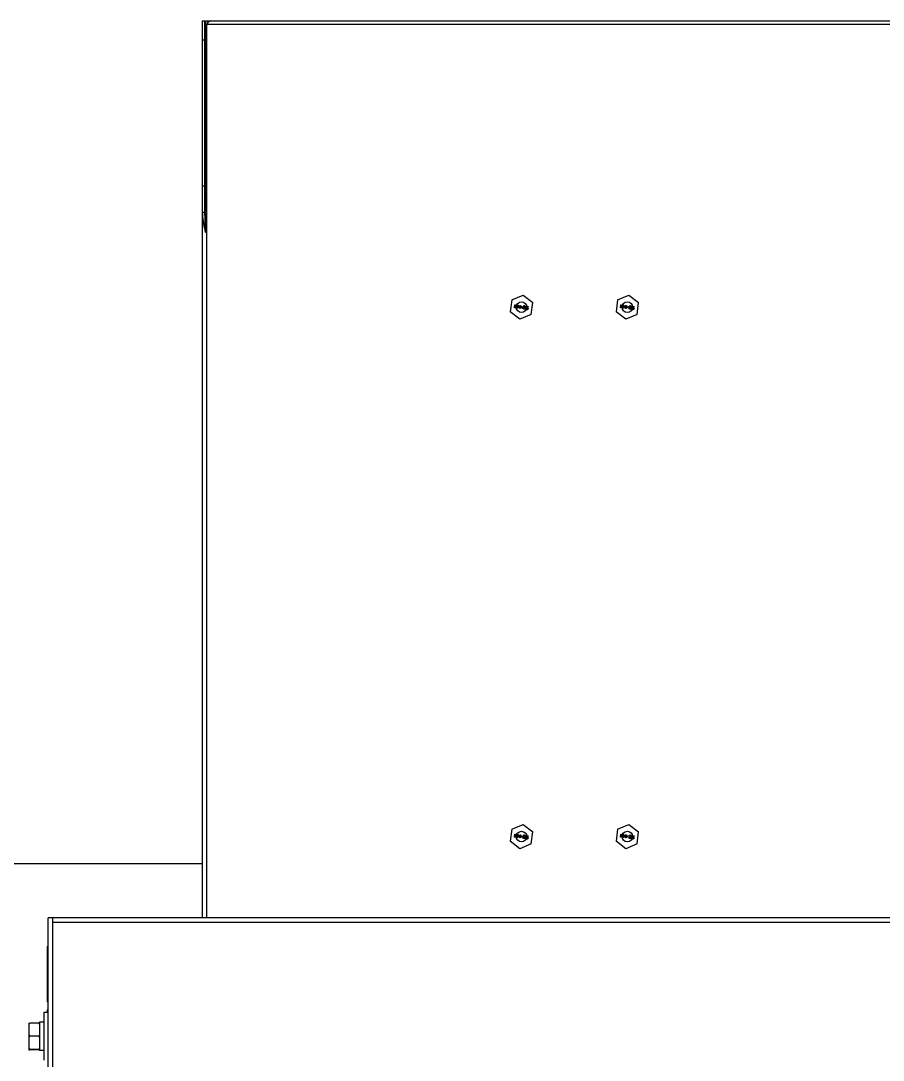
# Model space of a CAD drawing. Header units: millimetres. Extents: x 32496 to 166256, y 3504 to 23939.
# Drawn here: x 92801.4 to 93127.4, y 7928.1 to 8320.8 of the extents above; entities that cross this region are included whole.
import ezdxf

# ---------------------------------------------------------------- set-up
doc = ezdxf.new("R2010")
doc.units = ezdxf.units.MM
doc.layers.get('0').update_dxf_attribs({"lineweight": 35})
for name, color, linetype in [('2401-00854_BSO-M4-25_1_0', 7, 'Continuous'), ('2401-01144-S-M6-16HWM_1_0', 7, 'Continuous'), ('4215-19366_1_1_0', 7, 'Continuous'), ('4215-19373_1_1_0', 7, 'Continuous'), ('4215-19398_1-20250317_1_0', 7, 'Continuous'), ('4215-19398_2_1_0', 7, 'Continuous'), ('4215-19398_6_1_0', 7, 'Continuous'), ('4215-19398_9_1_0', 7, 'Continuous'), ('4215-23304_2_1_1_0', 7, 'Continuous'), ('4215-HRQZZ01_1_1_0', 7, 'Continuous'), ('QIAOJIA-1_0', 7, 'Continuous')]:
    doc.layers.add(name, color=color, linetype=linetype)

# ---------------------------------------------------------------- blocks, each defined once
blk = doc.blocks.new('gtrytrgtrr')
at = {"layer": '2401-00854_BSO-M4-25_1_0', "color": 7, "linetype": 'Continuous'}
for p, q in [((61210.13, -72861), (61209.55, -72865.58)), ((61210.13, -72861), (61214.39, -72859.21)), ((61214.39, -72859.21), (61218.07, -72862)), ((61250.13, -72861), (61249.55, -72865.58)), ((61250.13, -72861), (61254.39, -72859.21)), ((61254.39, -72859.21), (61258.07, -72862)), ((61211.18, -72864.06), (61211.33, -72862.87)), ((61211.33, -72864.08), (61211.18, -72864.06)), ((61211.33, -72862.87), (61211.56, -72862.9)), ((61211.45, -72863.15), (61211.33, -72864.08)), ((61211.45, -72863.15), (61211.68, -72864.13)), ((61211.79, -72864.01), (61211.56, -72862.9)), ((61211.88, -72864.15), (61211.68, -72864.13)), ((61212.3, -72863), (61211.79, -72864.01)), ((61211.88, -72864.15), (61212.34, -72863.26)), ((61212.22, -72864.2), (61212.34, -72863.26)), ((61212.37, -72864.21), (61212.22, -72864.2)), ((61212.3, -72863), (61212.52, -72863.02)), ((61212.52, -72863.02), (61212.37, -72864.21)), ((61212.62, -72863.89), (61212.64, -72863.73)), ((61213.21, -72863.96), (61212.62, -72863.89)), ((61213.32, -72863.12), (61212.64, -72863.73)), ((61212.81, -72863.75), (61213.29, -72863.33)), ((61212.81, -72863.75), (61213.23, -72863.81)), ((61213.17, -72864.31), (61213.21, -72863.96)), ((61213.32, -72864.33), (61213.17, -72864.31)), ((61213.23, -72863.81), (61213.29, -72863.33)), ((61213.32, -72863.12), (61213.47, -72863.14)), ((61213.36, -72863.98), (61213.32, -72864.33)), ((61213.61, -72864.01), (61213.36, -72863.98)), ((61213.47, -72863.14), (61213.38, -72863.83)), ((61213.38, -72863.83), (61213.63, -72863.86)), ((61213.63, -72863.86), (61213.61, -72864.01)), ((61213.99, -72863.8), (61213.82, -72863.93)), ((61213.82, -72863.93), (61213.84, -72863.96)), ((61213.84, -72863.96), (61213.98, -72863.85)), ((61213.89, -72863.61), (61213.86, -72863.63)), ((61213.86, -72863.63), (61213.99, -72863.8)), ((61213.99, -72863.75), (61213.89, -72863.61)), ((61213.96, -72864.03), (61213.98, -72863.85)), ((61214.01, -72864.03), (61213.96, -72864.03)), ((61213.99, -72863.75), (61214.02, -72863.57)), ((61214.03, -72863.86), (61214.01, -72864.03)), ((61214.02, -72863.57), (61214.07, -72863.58)), ((61214.03, -72863.86), (61214.14, -72864)), ((61214.07, -72863.58), (61214.04, -72863.76)), ((61214.18, -72863.65), (61214.04, -72863.76)), ((61214.04, -72863.81), (61214.21, -72863.67)), ((61214.17, -72863.98), (61214.04, -72863.81)), ((61214.14, -72864), (61214.17, -72863.98)), ((61214.21, -72863.67), (61214.18, -72863.65)), ((61214.31, -72864.46), (61214.32, -72864.33)), ((61215.2, -72864.57), (61214.31, -72864.46)), ((61215.1, -72863.79), (61214.32, -72864.33)), ((61214.48, -72863.45), (61214.45, -72863.55)), ((61214.57, -72863.57), (61214.45, -72863.55)), ((61214.6, -72863.36), (61214.48, -72863.45)), ((61214.52, -72864.36), (61215.21, -72863.88)), ((61214.52, -72864.36), (61215.22, -72864.44)), ((61214.57, -72863.57), (61214.63, -72863.5)), ((61214.7, -72863.32), (61214.6, -72863.36)), ((61214.63, -72863.5), (61214.71, -72863.45)), ((61214.88, -72863.32), (61214.7, -72863.32)), ((61214.71, -72863.45), (61214.84, -72863.44)), ((61214.94, -72863.46), (61214.84, -72863.44)), ((61214.88, -72863.32), (61214.98, -72863.33)), ((61214.94, -72863.46), (61215.06, -72863.5)), ((61215.12, -72863.38), (61214.98, -72863.33)), ((61215.06, -72863.5), (61215.13, -72863.56)), ((61215.16, -72863.69), (61215.1, -72863.79)), ((61215.22, -72863.44), (61215.12, -72863.38)), ((61215.13, -72863.56), (61215.17, -72863.64)), ((61215.16, -72863.69), (61215.17, -72863.64)), ((61215.22, -72864.44), (61215.2, -72864.57)), ((61215.21, -72863.88), (61215.27, -72863.81)), ((61215.3, -72863.55), (61215.22, -72863.44)), ((61215.27, -72863.81), (61215.31, -72863.71)), ((61215.32, -72863.66), (61215.3, -72863.55)), ((61215.32, -72863.66), (61215.31, -72863.71)), ((61215.44, -72864.29), (61215.47, -72864.4)), ((61215.44, -72864.29), (61215.59, -72864.31)), ((61215.47, -72864.06), (61215.55, -72863.41)), ((61215.64, -72864.09), (61215.47, -72864.06)), ((61215.47, -72864.4), (61215.54, -72864.51)), ((61215.54, -72864.51), (61215.65, -72864.6)), ((61215.55, -72863.41), (61216.39, -72863.51)), ((61215.62, -72864.42), (61215.59, -72864.31)), ((61215.66, -72863.55), (61215.61, -72863.95)), ((61215.74, -72863.89), (61215.61, -72863.95)), ((61215.69, -72864.48), (61215.62, -72864.42)), ((61215.64, -72864.09), (61215.75, -72864.02)), ((61215.65, -72864.6), (61215.77, -72864.64)), ((61216.38, -72863.64), (61215.66, -72863.55)), ((61215.79, -72864.52), (61215.69, -72864.48)), ((61215.87, -72863.88), (61215.74, -72863.89)), ((61215.75, -72864.02), (61215.85, -72864.01)), ((61215.92, -72864.66), (61215.77, -72864.64)), ((61215.79, -72864.52), (61215.94, -72864.54)), ((61216, -72864.03), (61215.85, -72864.01)), ((61215.87, -72863.88), (61216.02, -72863.9)), ((61215.92, -72864.66), (61216.05, -72864.65)), ((61216.04, -72864.52), (61215.94, -72864.54)), ((61216, -72864.03), (61216.1, -72864.07)), ((61216.14, -72863.94), (61216.02, -72863.9)), ((61216.12, -72864.48), (61216.04, -72864.52)), ((61216.05, -72864.65), (61216.18, -72864.59)), ((61216.1, -72864.07), (61216.16, -72864.13)), ((61216.18, -72864.41), (61216.12, -72864.48)), ((61216.25, -72864.03), (61216.14, -72863.94)), ((61216.16, -72864.13), (61216.2, -72864.21)), ((61216.21, -72864.34), (61216.18, -72864.41)), ((61216.18, -72864.59), (61216.27, -72864.5)), ((61216.2, -72864.21), (61216.22, -72864.29)), ((61216.21, -72864.34), (61216.22, -72864.29)), ((61216.31, -72864.15), (61216.25, -72864.03)), ((61216.27, -72864.5), (61216.33, -72864.38)), ((61216.35, -72864.28), (61216.31, -72864.15)), ((61216.35, -72864.28), (61216.33, -72864.38)), ((61216.39, -72863.51), (61216.38, -72863.64)), ((61217.49, -72866.58), (61218.07, -72862)), ((61251.18, -72864.06), (61251.33, -72862.87)), ((61251.33, -72864.08), (61251.18, -72864.06)), ((61251.33, -72862.87), (61251.56, -72862.9)), ((61251.45, -72863.15), (61251.33, -72864.08)), ((61251.45, -72863.15), (61251.68, -72864.13)), ((61251.79, -72864.01), (61251.56, -72862.9)), ((61251.88, -72864.15), (61251.68, -72864.13)), ((61252.3, -72863), (61251.79, -72864.01)), ((61251.88, -72864.15), (61252.34, -72863.26)), ((61252.22, -72864.2), (61252.34, -72863.26)), ((61252.37, -72864.21), (61252.22, -72864.2)), ((61252.3, -72863), (61252.52, -72863.02)), ((61252.52, -72863.02), (61252.37, -72864.21)), ((61252.62, -72863.89), (61252.64, -72863.73)), ((61253.21, -72863.96), (61252.62, -72863.89)), ((61253.32, -72863.12), (61252.64, -72863.73)), ((61252.81, -72863.75), (61253.29, -72863.33)), ((61252.81, -72863.75), (61253.23, -72863.81)), ((61253.17, -72864.31), (61253.21, -72863.96)), ((61253.32, -72864.33), (61253.17, -72864.31)), ((61253.23, -72863.81), (61253.29, -72863.33)), ((61253.32, -72863.12), (61253.47, -72863.14)), ((61253.36, -72863.98), (61253.32, -72864.33)), ((61253.61, -72864.01), (61253.36, -72863.98)), ((61253.47, -72863.14), (61253.38, -72863.83)), ((61253.38, -72863.83), (61253.63, -72863.86)), ((61253.63, -72863.86), (61253.61, -72864.01)), ((61253.99, -72863.8), (61253.82, -72863.93)), ((61253.82, -72863.93), (61253.84, -72863.96)), ((61253.84, -72863.96), (61253.98, -72863.85)), ((61253.89, -72863.61), (61253.86, -72863.63)), ((61253.86, -72863.63), (61253.99, -72863.8)), ((61253.99, -72863.75), (61253.89, -72863.61)), ((61253.96, -72864.03), (61253.98, -72863.85)), ((61254.01, -72864.03), (61253.96, -72864.03)), ((61253.99, -72863.75), (61254.02, -72863.57)), ((61254.03, -72863.86), (61254.01, -72864.03)), ((61254.02, -72863.57), (61254.07, -72863.58)), ((61254.03, -72863.86), (61254.14, -72864)), ((61254.07, -72863.58), (61254.04, -72863.76)), ((61254.18, -72863.65), (61254.04, -72863.76)), ((61254.04, -72863.81), (61254.21, -72863.67)), ((61254.17, -72863.98), (61254.04, -72863.81)), ((61254.14, -72864), (61254.17, -72863.98)), ((61254.21, -72863.67), (61254.18, -72863.65)), ((61254.31, -72864.46), (61254.32, -72864.33)), ((61255.2, -72864.57), (61254.31, -72864.46)), ((61255.1, -72863.79), (61254.32, -72864.33)), ((61254.48, -72863.45), (61254.45, -72863.55)), ((61254.57, -72863.57), (61254.45, -72863.55)), ((61254.6, -72863.36), (61254.48, -72863.45)), ((61254.52, -72864.36), (61255.21, -72863.88)), ((61254.52, -72864.36), (61255.22, -72864.44)), ((61254.57, -72863.57), (61254.63, -72863.5)), ((61254.7, -72863.32), (61254.6, -72863.36)), ((61254.63, -72863.5), (61254.71, -72863.45)), ((61254.88, -72863.32), (61254.7, -72863.32)), ((61254.71, -72863.45), (61254.84, -72863.44)), ((61254.94, -72863.46), (61254.84, -72863.44)), ((61254.88, -72863.32), (61254.98, -72863.33)), ((61254.94, -72863.46), (61255.06, -72863.5)), ((61255.12, -72863.38), (61254.98, -72863.33)), ((61255.06, -72863.5), (61255.13, -72863.56)), ((61255.16, -72863.69), (61255.1, -72863.79)), ((61255.22, -72863.44), (61255.12, -72863.38)), ((61255.13, -72863.56), (61255.17, -72863.64)), ((61255.16, -72863.69), (61255.17, -72863.64)), ((61255.22, -72864.44), (61255.2, -72864.57)), ((61255.21, -72863.88), (61255.27, -72863.81)), ((61255.3, -72863.55), (61255.22, -72863.44)), ((61255.27, -72863.81), (61255.31, -72863.71)), ((61255.32, -72863.66), (61255.3, -72863.55)), ((61255.32, -72863.66), (61255.31, -72863.71)), ((61255.44, -72864.29), (61255.47, -72864.4)), ((61255.44, -72864.29), (61255.59, -72864.31)), ((61255.47, -72864.06), (61255.55, -72863.41)), ((61255.64, -72864.09), (61255.47, -72864.06)), ((61255.47, -72864.4), (61255.54, -72864.51)), ((61255.54, -72864.51), (61255.65, -72864.6)), ((61255.55, -72863.41), (61256.39, -72863.51)), ((61255.62, -72864.42), (61255.59, -72864.31)), ((61255.66, -72863.55), (61255.61, -72863.95)), ((61255.74, -72863.89), (61255.61, -72863.95)), ((61255.69, -72864.48), (61255.62, -72864.42)), ((61255.64, -72864.09), (61255.75, -72864.02)), ((61255.65, -72864.6), (61255.77, -72864.64)), ((61256.38, -72863.64), (61255.66, -72863.55)), ((61255.79, -72864.52), (61255.69, -72864.48)), ((61255.87, -72863.88), (61255.74, -72863.89)), ((61255.75, -72864.02), (61255.85, -72864.01)), ((61255.92, -72864.66), (61255.77, -72864.64)), ((61255.79, -72864.52), (61255.94, -72864.54)), ((61256, -72864.03), (61255.85, -72864.01)), ((61255.87, -72863.88), (61256.02, -72863.9)), ((61255.92, -72864.66), (61256.05, -72864.65)), ((61256.04, -72864.52), (61255.94, -72864.54)), ((61256, -72864.03), (61256.1, -72864.07)), ((61256.14, -72863.94), (61256.02, -72863.9)), ((61256.12, -72864.48), (61256.04, -72864.52)), ((61256.05, -72864.65), (61256.18, -72864.59)), ((61256.1, -72864.07), (61256.16, -72864.13)), ((61256.18, -72864.41), (61256.12, -72864.48)), ((61256.25, -72864.03), (61256.14, -72863.94)), ((61256.16, -72864.13), (61256.2, -72864.21)), ((61256.21, -72864.34), (61256.18, -72864.41)), ((61256.18, -72864.59), (61256.27, -72864.5)), ((61256.2, -72864.21), (61256.22, -72864.29)), ((61256.21, -72864.34), (61256.22, -72864.29)), ((61256.31, -72864.15), (61256.25, -72864.03)), ((61256.27, -72864.5), (61256.33, -72864.38)), ((61256.35, -72864.28), (61256.31, -72864.15)), ((61256.35, -72864.28), (61256.33, -72864.38)), ((61256.39, -72863.51), (61256.38, -72863.64)), ((61257.49, -72866.58), (61258.07, -72862)), ((61213.23, -72868.37), (61209.55, -72865.58)), ((61217.49, -72866.58), (61213.23, -72868.37)), ((61253.23, -72868.37), (61249.55, -72865.58)), ((61257.49, -72866.58), (61253.23, -72868.37)), ((61210.13, -73061), (61209.55, -73065.58)), ((61210.13, -73061), (61214.39, -73059.21)), ((61214.39, -73059.21), (61218.07, -73062)), ((61250.13, -73061), (61249.55, -73065.58)), ((61250.13, -73061), (61254.39, -73059.21)), ((61254.39, -73059.21), (61258.07, -73062)), ((61213.23, -73068.37), (61209.55, -73065.58)), ((61211.18, -73064.06), (61211.33, -73062.87)), ((61211.33, -73064.08), (61211.18, -73064.06)), ((61211.33, -73062.87), (61211.56, -73062.9)), ((61211.45, -73063.15), (61211.33, -73064.08)), ((61211.45, -73063.15), (61211.68, -73064.13)), ((61211.79, -73064.01), (61211.56, -73062.9)), ((61211.88, -73064.15), (61211.68, -73064.13)), ((61212.3, -73063), (61211.79, -73064.01)), ((61211.88, -73064.15), (61212.34, -73063.26)), ((61212.22, -73064.2), (61212.34, -73063.26)), ((61212.37, -73064.21), (61212.22, -73064.2)), ((61212.3, -73063), (61212.52, -73063.02)), ((61212.52, -73063.02), (61212.37, -73064.21)), ((61212.62, -73063.89), (61212.64, -73063.73)), ((61213.21, -73063.96), (61212.62, -73063.89)), ((61213.32, -73063.12), (61212.64, -73063.73)), ((61212.81, -73063.75), (61213.29, -73063.33)), ((61212.81, -73063.75), (61213.23, -73063.81)), ((61213.17, -73064.31), (61213.21, -73063.96)), ((61213.32, -73064.33), (61213.17, -73064.31)), ((61213.23, -73063.81), (61213.29, -73063.33)), ((61213.32, -73063.12), (61213.47, -73063.14)), ((61213.36, -73063.98), (61213.32, -73064.33)), ((61213.61, -73064.01), (61213.36, -73063.98)), ((61213.47, -73063.14), (61213.38, -73063.83)), ((61213.38, -73063.83), (61213.63, -73063.86)), ((61213.63, -73063.86), (61213.61, -73064.01)), ((61213.99, -73063.8), (61213.82, -73063.93)), ((61213.82, -73063.93), (61213.84, -73063.96)), ((61213.84, -73063.96), (61213.98, -73063.85)), ((61213.89, -73063.61), (61213.86, -73063.63)), ((61213.86, -73063.63), (61213.99, -73063.8)), ((61213.99, -73063.75), (61213.89, -73063.61)), ((61213.96, -73064.03), (61213.98, -73063.85)), ((61214.01, -73064.03), (61213.96, -73064.03)), ((61213.99, -73063.75), (61214.02, -73063.57)), ((61214.03, -73063.86), (61214.01, -73064.03)), ((61214.02, -73063.57), (61214.07, -73063.58)), ((61214.03, -73063.86), (61214.14, -73064)), ((61214.07, -73063.58), (61214.04, -73063.76)), ((61214.18, -73063.65), (61214.04, -73063.76)), ((61214.04, -73063.81), (61214.21, -73063.67)), ((61214.17, -73063.98), (61214.04, -73063.81)), ((61214.14, -73064), (61214.17, -73063.98)), ((61214.21, -73063.67), (61214.18, -73063.65)), ((61214.31, -73064.46), (61214.32, -73064.33)), ((61215.2, -73064.57), (61214.31, -73064.46)), ((61215.1, -73063.79), (61214.32, -73064.33)), ((61214.48, -73063.45), (61214.45, -73063.55)), ((61214.57, -73063.57), (61214.45, -73063.55)), ((61214.6, -73063.36), (61214.48, -73063.45)), ((61214.52, -73064.36), (61215.21, -73063.88)), ((61214.52, -73064.36), (61215.22, -73064.44)), ((61214.57, -73063.57), (61214.63, -73063.5)), ((61214.7, -73063.32), (61214.6, -73063.36)), ((61214.63, -73063.5), (61214.71, -73063.45)), ((61214.88, -73063.32), (61214.7, -73063.32)), ((61214.71, -73063.45), (61214.84, -73063.44)), ((61214.94, -73063.46), (61214.84, -73063.44)), ((61214.88, -73063.32), (61214.98, -73063.33)), ((61214.94, -73063.46), (61215.06, -73063.5)), ((61215.12, -73063.38), (61214.98, -73063.33)), ((61215.06, -73063.5), (61215.13, -73063.56)), ((61215.16, -73063.69), (61215.1, -73063.79)), ((61215.22, -73063.44), (61215.12, -73063.38)), ((61215.13, -73063.56), (61215.17, -73063.64)), ((61215.16, -73063.69), (61215.17, -73063.64)), ((61215.22, -73064.44), (61215.2, -73064.57)), ((61215.21, -73063.88), (61215.27, -73063.81)), ((61215.3, -73063.55), (61215.22, -73063.44)), ((61215.27, -73063.81), (61215.31, -73063.71)), ((61215.32, -73063.66), (61215.3, -73063.55)), ((61215.32, -73063.66), (61215.31, -73063.71)), ((61215.44, -73064.29), (61215.47, -73064.4)), ((61215.44, -73064.29), (61215.59, -73064.31)), ((61215.47, -73064.06), (61215.55, -73063.41)), ((61215.64, -73064.09), (61215.47, -73064.06)), ((61215.47, -73064.4), (61215.54, -73064.51)), ((61215.54, -73064.51), (61215.65, -73064.6)), ((61215.55, -73063.41), (61216.39, -73063.51)), ((61215.62, -73064.42), (61215.59, -73064.31)), ((61215.66, -73063.55), (61215.61, -73063.95)), ((61215.74, -73063.89), (61215.61, -73063.95)), ((61215.69, -73064.48), (61215.62, -73064.42)), ((61215.64, -73064.09), (61215.75, -73064.02)), ((61215.65, -73064.6), (61215.77, -73064.64)), ((61216.38, -73063.64), (61215.66, -73063.55)), ((61215.79, -73064.52), (61215.69, -73064.48)), ((61215.87, -73063.88), (61215.74, -73063.89)), ((61215.75, -73064.02), (61215.85, -73064.01)), ((61215.92, -73064.66), (61215.77, -73064.64)), ((61215.79, -73064.52), (61215.94, -73064.54)), ((61216, -73064.03), (61215.85, -73064.01)), ((61215.87, -73063.88), (61216.02, -73063.9)), ((61215.92, -73064.66), (61216.05, -73064.65)), ((61216.04, -73064.52), (61215.94, -73064.54)), ((61216, -73064.03), (61216.1, -73064.07)), ((61216.14, -73063.94), (61216.02, -73063.9)), ((61216.12, -73064.48), (61216.04, -73064.52)), ((61216.05, -73064.65), (61216.18, -73064.59)), ((61216.1, -73064.07), (61216.16, -73064.13)), ((61216.18, -73064.41), (61216.12, -73064.48)), ((61216.25, -73064.03), (61216.14, -73063.94)), ((61216.16, -73064.13), (61216.2, -73064.21)), ((61216.21, -73064.34), (61216.18, -73064.41)), ((61216.18, -73064.59), (61216.27, -73064.5)), ((61216.2, -73064.21), (61216.22, -73064.29)), ((61216.21, -73064.34), (61216.22, -73064.29)), ((61216.31, -73064.15), (61216.25, -73064.03)), ((61216.27, -73064.5), (61216.33, -73064.38)), ((61216.35, -73064.28), (61216.31, -73064.15)), ((61216.35, -73064.28), (61216.33, -73064.38)), ((61216.39, -73063.51), (61216.38, -73063.64)), ((61217.49, -73066.58), (61218.07, -73062)), ((61253.23, -73068.37), (61249.55, -73065.58)), ((61251.18, -73064.06), (61251.33, -73062.87)), ((61251.33, -73064.08), (61251.18, -73064.06)), ((61251.33, -73062.87), (61251.56, -73062.9)), ((61251.45, -73063.15), (61251.33, -73064.08)), ((61251.45, -73063.15), (61251.68, -73064.13)), ((61251.79, -73064.01), (61251.56, -73062.9)), ((61251.88, -73064.15), (61251.68, -73064.13)), ((61252.3, -73063), (61251.79, -73064.01)), ((61251.88, -73064.15), (61252.34, -73063.26)), ((61252.22, -73064.2), (61252.34, -73063.26)), ((61252.37, -73064.21), (61252.22, -73064.2)), ((61252.3, -73063), (61252.52, -73063.02)), ((61252.52, -73063.02), (61252.37, -73064.21)), ((61252.62, -73063.89), (61252.64, -73063.73)), ((61253.21, -73063.96), (61252.62, -73063.89)), ((61253.32, -73063.12), (61252.64, -73063.73)), ((61252.81, -73063.75), (61253.29, -73063.33)), ((61252.81, -73063.75), (61253.23, -73063.81)), ((61253.17, -73064.31), (61253.21, -73063.96)), ((61253.32, -73064.33), (61253.17, -73064.31)), ((61253.23, -73063.81), (61253.29, -73063.33)), ((61253.32, -73063.12), (61253.47, -73063.14)), ((61253.36, -73063.98), (61253.32, -73064.33)), ((61253.61, -73064.01), (61253.36, -73063.98)), ((61253.47, -73063.14), (61253.38, -73063.83)), ((61253.38, -73063.83), (61253.63, -73063.86)), ((61253.63, -73063.86), (61253.61, -73064.01)), ((61253.99, -73063.8), (61253.82, -73063.93)), ((61253.82, -73063.93), (61253.84, -73063.96)), ((61253.84, -73063.96), (61253.98, -73063.85)), ((61253.89, -73063.61), (61253.86, -73063.63)), ((61253.86, -73063.63), (61253.99, -73063.8)), ((61253.99, -73063.75), (61253.89, -73063.61)), ((61253.96, -73064.03), (61253.98, -73063.85)), ((61254.01, -73064.03), (61253.96, -73064.03)), ((61253.99, -73063.75), (61254.02, -73063.57)), ((61254.03, -73063.86), (61254.01, -73064.03)), ((61254.02, -73063.57), (61254.07, -73063.58)), ((61254.03, -73063.86), (61254.14, -73064)), ((61254.07, -73063.58), (61254.04, -73063.76)), ((61254.18, -73063.65), (61254.04, -73063.76)), ((61254.04, -73063.81), (61254.21, -73063.67)), ((61254.17, -73063.98), (61254.04, -73063.81)), ((61254.14, -73064), (61254.17, -73063.98)), ((61254.21, -73063.67), (61254.18, -73063.65)), ((61254.31, -73064.46), (61254.32, -73064.33)), ((61255.2, -73064.57), (61254.31, -73064.46)), ((61255.1, -73063.79), (61254.32, -73064.33)), ((61254.48, -73063.45), (61254.45, -73063.55)), ((61254.57, -73063.57), (61254.45, -73063.55)), ((61254.6, -73063.36), (61254.48, -73063.45)), ((61254.52, -73064.36), (61255.21, -73063.88)), ((61254.52, -73064.36), (61255.22, -73064.44)), ((61254.57, -73063.57), (61254.63, -73063.5)), ((61254.7, -73063.32), (61254.6, -73063.36)), ((61254.63, -73063.5), (61254.71, -73063.45)), ((61254.88, -73063.32), (61254.7, -73063.32)), ((61254.71, -73063.45), (61254.84, -73063.44)), ((61254.94, -73063.46), (61254.84, -73063.44)), ((61254.88, -73063.32), (61254.98, -73063.33)), ((61254.94, -73063.46), (61255.06, -73063.5)), ((61255.12, -73063.38), (61254.98, -73063.33)), ((61255.06, -73063.5), (61255.13, -73063.56)), ((61255.16, -73063.69), (61255.1, -73063.79)), ((61255.22, -73063.44), (61255.12, -73063.38)), ((61255.13, -73063.56), (61255.17, -73063.64)), ((61255.16, -73063.69), (61255.17, -73063.64)), ((61255.22, -73064.44), (61255.2, -73064.57)), ((61255.21, -73063.88), (61255.27, -73063.81)), ((61255.3, -73063.55), (61255.22, -73063.44)), ((61255.27, -73063.81), (61255.31, -73063.71)), ((61255.32, -73063.66), (61255.3, -73063.55)), ((61255.32, -73063.66), (61255.31, -73063.71)), ((61255.44, -73064.29), (61255.47, -73064.4)), ((61255.44, -73064.29), (61255.59, -73064.31)), ((61255.47, -73064.06), (61255.55, -73063.41)), ((61255.64, -73064.09), (61255.47, -73064.06)), ((61255.47, -73064.4), (61255.54, -73064.51)), ((61255.54, -73064.51), (61255.65, -73064.6)), ((61255.55, -73063.41), (61256.39, -73063.51)), ((61255.62, -73064.42), (61255.59, -73064.31)), ((61255.66, -73063.55), (61255.61, -73063.95)), ((61255.74, -73063.89), (61255.61, -73063.95)), ((61255.69, -73064.48), (61255.62, -73064.42)), ((61255.64, -73064.09), (61255.75, -73064.02)), ((61255.65, -73064.6), (61255.77, -73064.64)), ((61256.38, -73063.64), (61255.66, -73063.55)), ((61255.79, -73064.52), (61255.69, -73064.48)), ((61255.87, -73063.88), (61255.74, -73063.89)), ((61255.75, -73064.02), (61255.85, -73064.01)), ((61255.92, -73064.66), (61255.77, -73064.64)), ((61255.79, -73064.52), (61255.94, -73064.54)), ((61256, -73064.03), (61255.85, -73064.01)), ((61255.87, -73063.88), (61256.02, -73063.9)), ((61255.92, -73064.66), (61256.05, -73064.65)), ((61256.04, -73064.52), (61255.94, -73064.54)), ((61256, -73064.03), (61256.1, -73064.07)), ((61256.14, -73063.94), (61256.02, -73063.9)), ((61256.12, -73064.48), (61256.04, -73064.52)), ((61256.05, -73064.65), (61256.18, -73064.59)), ((61256.1, -73064.07), (61256.16, -73064.13)), ((61256.18, -73064.41), (61256.12, -73064.48)), ((61256.25, -73064.03), (61256.14, -73063.94)), ((61256.16, -73064.13), (61256.2, -73064.21)), ((61256.21, -73064.34), (61256.18, -73064.41)), ((61256.18, -73064.59), (61256.27, -73064.5)), ((61256.2, -73064.21), (61256.22, -73064.29)), ((61256.21, -73064.34), (61256.22, -73064.29)), ((61256.31, -73064.15), (61256.25, -73064.03)), ((61256.27, -73064.5), (61256.33, -73064.38)), ((61256.35, -73064.28), (61256.31, -73064.15)), ((61256.35, -73064.28), (61256.33, -73064.38)), ((61256.39, -73063.51), (61256.38, -73063.64)), ((61257.49, -73066.58), (61258.07, -73062)), ((61217.49, -73066.58), (61213.23, -73068.37)), ((61257.49, -73066.58), (61253.23, -73068.37))]:
    blk.add_line(p, q, dxfattribs=at)
at = {"layer": '2401-01144-S-M6-16HWM_1_0', "color": 7, "linetype": 'Continuous'}
for p, q in [((61033.26, -73130.29), (61033.26, -73148.29)), ((61034.86, -73130.29), (61033.26, -73130.29)), ((61027.66, -73134.27), (61027.66, -73144.31)), ((61031.36, -73134.27), (61027.96, -73134.27)), ((61031.66, -73133.94), (61031.66, -73144.64)), ((61033.26, -73133.94), (61031.66, -73133.94)), ((61031.36, -73139.24), (61027.96, -73139.24)), ((61031.36, -73144.27), (61027.96, -73144.27)), ((61031.36, -73144.32), (61027.96, -73144.32)), ((61033.26, -73144.64), (61031.66, -73144.64))]:
    blk.add_line(p, q, dxfattribs=at)
for points, knots in [([(61027.66, -73134.27), (61027.69, -73134.27), (61027.79, -73134.27), (61027.89, -73134.27), (61027.96, -73134.27)], [0, 0, 0, 0, 0.23369, 1, 1, 1, 1]), ([(61027.96, -73134.27), (61027.94, -73134.31), (61027.83, -73134.5), (61027.73, -73134.69), (61027.66, -73134.83)], [0, 0, 0, 0, 0.250911, 1, 1, 1, 1]), ([(61031.66, -73134.27), (61031.64, -73134.27), (61031.54, -73134.27), (61031.44, -73134.27), (61031.36, -73134.27)], [0, 0, 0, 0, 0.23369, 1, 1, 1, 1]), ([(61031.36, -73134.27), (61031.39, -73134.31), (61031.5, -73134.5), (61031.59, -73134.69), (61031.66, -73134.83)], [0, 0, 0, 0, 0.25091, 1, 1, 1, 1]), ([(61027.66, -73138.67), (61027.68, -73138.72), (61027.78, -73138.91), (61027.88, -73139.1), (61027.96, -73139.24)], [0, 0, 0, 0, 0.249123, 1, 1, 1, 1]), ([(61027.96, -73139.24), (61027.94, -73139.29), (61027.83, -73139.48), (61027.73, -73139.67), (61027.66, -73139.81)], [0, 0, 0, 0, 0.250845, 1, 1, 1, 1]), ([(61031.66, -73138.67), (61031.64, -73138.72), (61031.55, -73138.91), (61031.44, -73139.1), (61031.36, -73139.24)], [0, 0, 0, 0, 0.249123, 1, 1, 1, 1]), ([(61031.36, -73139.24), (61031.39, -73139.29), (61031.5, -73139.48), (61031.59, -73139.67), (61031.66, -73139.81)], [0, 0, 0, 0, 0.250844, 1, 1, 1, 1]), ([(61027.66, -73143.69), (61027.68, -73143.74), (61027.78, -73143.93), (61027.88, -73144.12), (61027.96, -73144.27)], [0, 0, 0, 0, 0.24919, 1, 1, 1, 1]), ([(61027.96, -73144.27), (61027.94, -73144.27), (61027.84, -73144.27), (61027.74, -73144.27), (61027.66, -73144.27)], [0, 0, 0, 0, 0.265514, 1, 1, 1, 1]), ([(61031.66, -73143.69), (61031.64, -73143.74), (61031.55, -73143.93), (61031.44, -73144.12), (61031.36, -73144.27)], [0, 0, 0, 0, 0.24919, 1, 1, 1, 1]), ([(61031.36, -73144.27), (61031.39, -73144.27), (61031.49, -73144.27), (61031.59, -73144.27), (61031.66, -73144.27)], [0, 0, 0, 0, 0.265512, 1, 1, 1, 1]), ([(61027.66, -73144.31), (61027.69, -73144.31), (61027.79, -73144.31), (61027.89, -73144.32), (61027.96, -73144.32)], [0, 0, 0, 0, 0.23369, 1, 1, 1, 1]), ([(61031.66, -73144.31), (61031.64, -73144.31), (61031.54, -73144.31), (61031.44, -73144.32), (61031.36, -73144.32)], [0, 0, 0, 0, 0.23369, 1, 1, 1, 1])]:
    blk.add_open_spline(points, degree=3, knots=knots, dxfattribs=at)
at = {"layer": '4215-19366_1_1_0', "color": 7, "linetype": 'Continuous'}
for q in [(61034.56, -73130.29), (61034.86, -73129.29)]:
    blk.add_line((61034.56, -73129.29), q, dxfattribs=at)
at = {"layer": '4215-19373_1_1_0', "color": 7, "linetype": 'Continuous'}
for p, q in [((61034.56, -73105.29), (61034.56, -73126.29)), ((61034.56, -73105.29), (61034.86, -73105.29)), ((61034.86, -73126.29), (61034.56, -73126.29))]:
    blk.add_line(p, q, dxfattribs=at)
at = {"layer": '4215-19373_1_1_0', "color": 9, "linetype": 'Continuous'}
blk.add_line((61034.56, -73125.09), (61034.86, -73125.09), dxfattribs=at)
at = {"layer": '4215-19373_1_1_0', "color": 7, "linetype": 'Continuous'}
blk.add_arc((61036.56, -73106.29), 2, 148.4, 149.9992, dxfattribs=at)
at = {"layer": '4215-19398_1-20250317_1_0', "color": 7, "linetype": 'Continuous'}
for p, q in [((61093.16, -72755.59), (61093.16, -73094.54)), ((61093.16, -72755.59), (61094.16, -72755.59)), ((61094.16, -72827.94), (61094.16, -72755.59)), ((61094.36, -72755.59), (61094.36, -72835.59)), ((61094.36, -72755.59), (61096.31, -72755.59)), ((61093.16, -72827.94), (61094.16, -72827.94))]:
    blk.add_line(p, q, dxfattribs=at)
at = {"layer": '4215-19398_1-20250317_1_0', "color": 9, "linetype": 'Continuous'}
for p, q in [((61094.16, -72762.91), (61093.16, -72762.91)), ((61094.91, -72762.91), (61094.36, -72762.91)), ((61093.16, -72817.91), (61094.16, -72817.91)), ((61094.36, -72817.91), (61094.91, -72817.91))]:
    blk.add_line(p, q, dxfattribs=at)
at = {"layer": '4215-19398_1-20250317_1_0', "color": 7, "linetype": 'Continuous'}
blk.add_lwpolyline([(61094.36, -72835.59), (61094.26, -72833.04), (61094.19, -72830.49), (61094.16, -72827.94)], dxfattribs=at)
blk.add_arc((61340.1, -72774.92), 253.11, 193.6757, 193.8699, dxfattribs=at)
blk.add_open_spline([(61093.16, -72827.94), (61093.16, -72829.09), (61093.38, -72831.39), (61093.89, -72833.64), (61094.16, -72834.76)], degree=3, knots=[0, 0, 0, 0, 0.499857, 1, 1, 1, 1], dxfattribs=at)
at = {"layer": '4215-19398_2_1_0', "color": 7, "linetype": 'Continuous'}
blk.add_line((61094.16, -72757.06), (61094.36, -72757.06), dxfattribs=at)
at = {"layer": '4215-19398_6_1_0', "color": 7, "linetype": 'Continuous'}
blk.add_line((61094.36, -72756.59), (61094.16, -72756.59), dxfattribs=at)
at = {"layer": '4215-19398_9_1_0', "color": 7, "linetype": 'Continuous'}
for p, q in [((61094.36, -72757.38), (61094.16, -72757.38)), ((61094.36, -72757.98), (61094.16, -72757.98))]:
    blk.add_line(p, q, dxfattribs=at)
at = {"layer": '4215-23304_2_1_1_0', "color": 7, "linetype": 'Continuous'}
for p, q in [((61034.86, -74416.04), (61034.86, -73094.54)), ((61769.26, -73094.54), (61034.86, -73094.54)), ((61036.56, -73094.54), (61036.56, -73096.24))]:
    blk.add_line(p, q, dxfattribs=at)
at = {"layer": '4215-23304_2_1_1_0', "color": 9, "linetype": 'Continuous'}
for p, q in [((61036.56, -73096.24), (61036.56, -74414.34)), ((61767.56, -73096.24), (61036.56, -73096.24))]:
    blk.add_line(p, q, dxfattribs=at)
at = {"layer": '4215-HRQZZ01_1_1_0', "color": 7, "linetype": 'Continuous'}
for p, q in [((61094.91, -73094.54), (61094.91, -72756.99)), ((61096.31, -72755.59), (61711.31, -72755.59))]:
    blk.add_line(p, q, dxfattribs=at)
at = {"layer": '4215-HRQZZ01_1_1_0', "color": 9, "linetype": 'Continuous'}
blk.add_line((61712.71, -72756.99), (61094.91, -72756.99), dxfattribs=at)
at = {"layer": '4215-HRQZZ01_1_1_0', "color": 7, "linetype": 'Continuous'}
for centre in [(61213.81, -72863.79), (61253.81, -72863.79), (61213.81, -73063.79), (61253.81, -73063.79)]:
    blk.add_circle(centre, 2, dxfattribs=at)
blk.add_arc((61096.31, -72756.99), 1.4, 90, 180, dxfattribs=at)
blk.add_open_spline([(61094.91, -72756.99), (61095.03, -72756.81), (61095.24, -72756.47), (61095.53, -72756.08), (61095.78, -72755.83), (61095.95, -72755.7), (61096.13, -72755.61), (61096.25, -72755.59), (61096.31, -72755.59)], degree=3, knots=[0, 0, 0, 0, 0.312861, 0.592688, 0.713407, 0.819421, 0.913628, 1, 1, 1, 1], dxfattribs=at)
at = {"layer": 'QIAOJIA-1_0', "color": 7, "linetype": 'Continuous'}
blk.add_line((61093.16, -73074.09), (60957.71, -73074.09), dxfattribs=at)

msp = doc.modelspace()

# ---------------------------------------------------------------- block references
msp.add_blockref('gtrytrgtrr', (31776.885, 81076.369))

doc.saveas('drawing.dxf')
